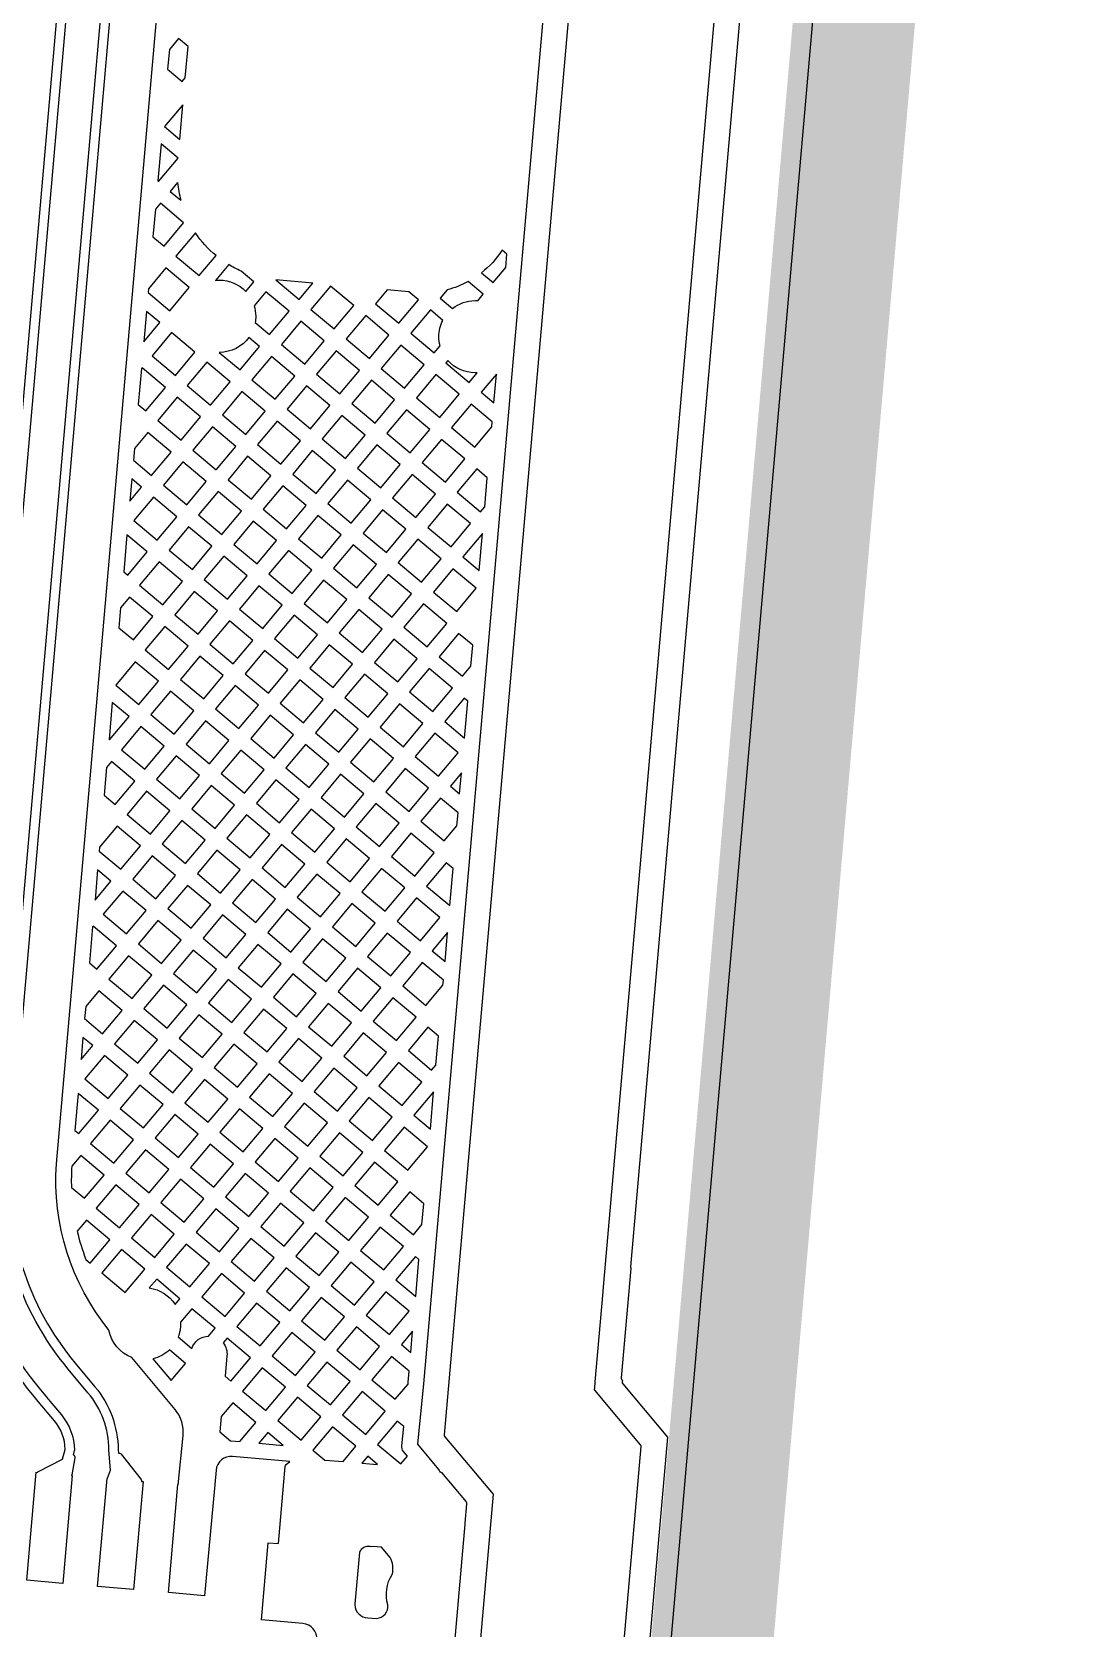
# Model space of a CAD drawing. Extents: x 388 to 686, y 182 to 393.
# Drawn here: x 451 to 456.16, y 201.64 to 209.5 of the extents above; entities that cross this region are included whole.
import ezdxf

# ---------------------------------------------------------------- set-up
doc = ezdxf.new("R2010")
doc.units = 0
for name, color, linetype in [('bak_bak_btr2-bcq3156', 8, 'Continuous'), ('bak_outline', 7, 'Continuous'), ('quyukuang', 5, 'Continuous')]:
    doc.layers.add(name, color=color, linetype=linetype)

msp = doc.modelspace()

# ---------------------------------------------------------------- linework, layer by layer
at = {"layer": 'bak_bak_btr2-bcq3156'}
for p, q in [((451.7485, 209.1378), (451.6582, 209.0302)), ((451.7335, 208.967), (451.7485, 209.1378)), ((451.6582, 209.0302), (451.7335, 208.967)), ((451.6408, 208.9454), (451.6249, 208.763)), ((451.7223, 208.7548), (451.6861, 208.7116)), ((451.6861, 208.7116), (451.7374, 208.6686)), ((451.5687, 208.1205), (451.5557, 207.9715)), ((453.2918, 207.8121), (453.2167, 207.7225)), ((453.2794, 207.6699), (453.2918, 207.8121)), ((453.2167, 207.7225), (453.2794, 207.6699)), ((451.4966, 207.2957), (451.487, 207.1864)), ((451.4725, 207.0207), (451.4566, 206.8386)), ((453.2231, 207.0267), (453.1271, 206.9123)), ((453.2072, 206.8451), (453.2231, 207.0267)), ((453.1271, 206.9123), (453.2072, 206.8451)), ((451.4004, 206.1959), (451.3845, 206.0138)), ((453.0375, 206.1022), (453.1351, 206.0204)), ((453.1201, 205.8488), (453.0654, 205.7836)), ((453.111, 205.7454), (453.1201, 205.8488)), ((453.0654, 205.7836), (453.111, 205.7454)), ((451.3283, 205.3713), (451.3154, 205.2232)), ((453.0514, 205.0636), (452.9758, 204.9735)), ((453.0389, 204.9206), (453.0514, 205.0636)), ((452.9758, 204.9735), (453.0389, 204.9206)), ((451.2562, 204.5465), (451.2468, 204.4384)), ((451.2322, 204.2715), (451.2162, 204.0892)), ((452.8861, 204.1634), (452.9667, 204.0958)), ((452.7967, 203.3532), (452.8945, 203.2711)), ((452.8796, 203.1006), (452.8244, 203.0348)), ((452.8244, 203.0348), (452.8705, 202.9961)), ((452.8705, 202.9961), (452.8796, 203.1006)), ((452.1218, 202.549), (452.2425, 202.5385)), ((452.6294, 202.4506), (452.707, 202.4439))]:
    msp.add_line(p, q, dxfattribs=at)
for points in [[(453.6283, 248.1974, 0.152895), (451.4743, 238.3892), (451.9537, 232.91, 0.013584), (452.0579, 232.0033, -0.058289), (452.0591, 231.9975), (452.0597, 231.991, 0.087693), (453.8846, 226.434, -0.143964), (455.6053, 218.2082, -0.034875), (455.6032, 218.1835), (455.2086, 213.6655, -0.189033), (455.2045, 213.6572, -0.029547), (455.1983, 213.6372, -0.113191), (455.2033, 213.6036), (454.0128, 200.0006, -0.406602)], [(448.0834, 240.1531), (448.0438, 238.92), (448.7432, 230.9259, 0.097517), (449.8553, 227.0824, -0.021634), (449.9684, 226.8446, -0.010888), (450.0227, 226.7081, -0.02159), (450.0234, 226.7065), (450.8563, 224.6302, -0.076555), (451.93, 220.0187, -0.035538), (451.93, 220.0156), (451.9306, 220.0083, -0.039385), (451.914, 218.0586), (450.6831, 203.9781, 0.203715), (451.0728, 202.7811, -0.034942), (451.0746, 202.7786, -0.003859), (451.0926, 202.7566), (451.1499, 202.6884, -0.173688), (451.2137, 202.5154, -0.103263), (451.2119, 202.5064), (451.2082, 202.492, -0.367818), (451.2163, 202.4777), (451.2006, 202.3934, -0.05347), (451.1998, 202.3909)], [(451.1998, 202.3909), (451.2031, 202.3906), (451.1566, 201.8592), (450.9795, 201.8747), (451.026, 202.4061), (451.0314, 202.4056, -0.147166), (451.0367, 202.4106), (451.1561, 202.4704), (451.1686, 202.5187, 0.169435), (451.1154, 202.6595), (451.0362, 202.7547, -0.203066), (450.6383, 203.982), (451.8692, 218.0625, 0.039383), (451.8858, 220.0051), (451.8851, 220.0157, 0.076549), (450.8145, 224.6134), (449.9268, 226.8273, 0.021654), (449.8153, 227.0617, -0.03334), (449.8141, 227.0644, -0.097444), (448.6984, 230.9219), (447.9988, 238.9203)], [(455.1469, 218.6463), (455.01, 216.93, -0.075618), (455.0091, 216.9262), (455.0072, 216.9214), (453.8158, 203.2997), (453.8161, 203.2941), (453.777, 202.8508), (453.7772, 202.8476), (453.7754, 202.8229), (453.773, 202.8124), (453.7747, 202.8099), (454.0002, 202.5419, -0.20169), (454.0031, 202.5325), (453.793, 200.136, -0.362749)], [(453.9206, 200.1309), (454.1353, 202.5795), (453.9157, 202.8408, -0.240147), (453.9131, 202.8521), (453.9144, 202.8575, -0.314574), (453.9076, 202.8708), (453.9548, 203.4099), (453.9542, 203.4142, -0.058001), (453.9541, 203.4171), (455.1244, 216.798, -0.088176), (455.1255, 216.8023), (455.128, 216.8078), (455.2659, 218.5332, -0.077517)], [(452.2754, 202.4591), (451.9922, 202.4837, 0.409029), (451.9112, 202.4169), (451.854, 201.7983), (451.6768, 201.8138), (451.7233, 202.3452), (451.7256, 202.345), (451.7489, 202.5875, 0.197772), (451.7103, 202.715), (451.4971, 202.9708, -0.264943), (451.3843, 203.106, -0.190315), (451.1254, 203.9248), (452.3796, 218.273, 0.034548)], [(452.1288, 218.04), (450.8979, 203.9596, 0.198813), (451.2182, 202.943), (451.3153, 202.8268, -0.173914), (451.4293, 202.5169), (451.4307, 202.5004, -0.311215), (451.4444, 202.496), (451.5423, 202.3698, -0.192622), (451.545, 202.3607), (451.5518, 202.3601), (451.5053, 201.8287), (451.3282, 201.8442), (451.3747, 202.3756), (451.376, 202.3755, -0.026432), (451.3764, 202.3767), (451.3922, 202.4166), (451.3843, 202.5158, 0.174349), (451.2808, 202.7979), (451.1837, 202.9141, -0.198814), (450.8531, 203.9635), (452.084, 218.0439, 0.039386)], [(454.265, 218.0969), (454.1644, 216.9485, -0.104536), (454.1663, 216.9329), (452.9335, 202.8418), (452.9033, 202.5449), (453.0061, 202.4204, -0.087395), (453.0126, 202.409, -0.195332), (453.0211, 202.4045), (453.1424, 202.2601, -0.200018), (453.1453, 202.2508), (453.1371, 202.1556), (453.1362, 202.1509), (452.9716, 200.2712, -0.203965)], [(453.0935, 200.2026), (453.2773, 202.2976), (453.0391, 202.5813, -0.204468), (453.0362, 202.5909), (454.3103, 217.1161), (454.3085, 217.1226, -0.095083), (454.3081, 217.1273), (454.3913, 218.0768)], [(453.1979, 207.8187, -0.016012), (453.1867, 207.8184, -0.216293), (453.0529, 207.8791), (453.0434, 207.8679)], [(452.4076, 201.581, 0.41083), (452.3394, 201.6613), (452.1348, 201.6793), (452.1681, 202.0593), (452.2193, 202.0548), (452.2526, 202.435, -0.20003), (452.2571, 202.4437), (452.2754, 202.4591)]]:
    msp.add_lwpolyline(points, format="xyb", dxfattribs=at)
for points in [[(451.6729, 209.3128), (451.7451, 209.2523), (451.76, 209.2701), (451.7735, 209.4242), (451.7266, 209.4635), (451.6814, 209.4096)], [(451.6008, 208.4882), (451.6556, 208.4423), (451.7518, 208.557), (451.6371, 208.6533), (451.6127, 208.6242)], [(451.5768, 208.2132), (451.6834, 208.1237), (451.7798, 208.2386), (451.6649, 208.335), (451.5784, 208.2318)], [(452.3787, 208.1305), (452.4935, 208.0342), (452.5898, 208.149), (452.4751, 208.2453)], [(452.6972, 208.1584), (452.812, 208.0621), (452.9083, 208.1769), (452.8601, 208.2174), (452.7546, 208.2269)], [(452.2335, 207.9574), (452.3482, 207.8611), (452.4445, 207.9758), (452.3297, 208.0721)], [(452.5518, 207.9852), (452.6667, 207.8888), (452.763, 208.0037), (452.6482, 208.1)], [(451.5965, 207.9015), (451.7113, 207.8052), (451.8076, 207.92), (451.6928, 208.0164)], [(452.4066, 207.8121), (452.5214, 207.7157), (452.6177, 207.8305), (452.5029, 207.9268)], [(452.725, 207.8399), (452.8397, 207.7436), (452.9361, 207.8585), (452.8214, 207.9547)], [(451.5287, 207.6632), (451.5659, 207.632), (451.6623, 207.7468), (451.5475, 207.8432), (451.5441, 207.8391)], [(451.7697, 207.7562), (451.8844, 207.6599), (451.9808, 207.7748), (451.866, 207.8711)], [(452.0881, 207.7842), (452.2029, 207.6879), (452.2993, 207.8027), (452.1845, 207.899)], [(452.2613, 207.6389), (452.3761, 207.5425), (452.4725, 207.6574), (452.3576, 207.7537)], [(452.5798, 207.6668), (452.6945, 207.5705), (452.7908, 207.6852), (452.6761, 207.7815)], [(452.8981, 207.6946), (453.0129, 207.5983), (453.1093, 207.7131), (452.9945, 207.8095)], [(451.6243, 207.583), (451.739, 207.4867), (451.8354, 207.6016), (451.7207, 207.6978)], [(451.9428, 207.611), (452.0576, 207.5146), (452.1539, 207.6295), (452.0391, 207.7258)], [(452.4345, 207.4935), (452.5492, 207.3973), (452.6455, 207.5121), (452.5308, 207.6084)], [(452.7529, 207.5215), (452.8677, 207.4252), (452.964, 207.5399), (452.8491, 207.6363)], [(453.0713, 207.5493), (453.1861, 207.4529), (453.2691, 207.5518), (453.2713, 207.5772), (453.1677, 207.6642)], [(451.5047, 207.3884), (451.5938, 207.3136), (451.6901, 207.4283), (451.5753, 207.5246), (451.5097, 207.4464)], [(451.7974, 207.4377), (451.9122, 207.3414), (452.0086, 207.4562), (451.8938, 207.5526)], [(452.1159, 207.4656), (452.2308, 207.3693), (452.3271, 207.4841), (452.2123, 207.5805)], [(452.2891, 207.3203), (452.4038, 207.2241), (452.5002, 207.3389), (452.3855, 207.4352)], [(452.6075, 207.3483), (452.7224, 207.252), (452.8187, 207.3668), (452.7039, 207.4632)], [(452.9261, 207.3762), (453.0409, 207.2799), (453.1372, 207.3946), (453.0223, 207.4909)], [(451.6522, 207.2647), (451.767, 207.1683), (451.8632, 207.283), (451.7484, 207.3794)], [(451.9706, 207.2924), (452.0854, 207.1961), (452.1818, 207.3109), (452.0669, 207.4073)], [(452.4622, 207.1751), (452.577, 207.0787), (452.6734, 207.1936), (452.5586, 207.2899)], [(452.7807, 207.203), (452.8956, 207.1066), (452.9919, 207.2215), (452.8771, 207.3178)], [(453.0993, 207.2309), (453.2141, 207.1345), (453.2347, 207.159), (453.2472, 207.3022), (453.1955, 207.3456)], [(451.5068, 207.0914), (451.6217, 206.9951), (451.718, 207.1099), (451.6032, 207.2063)], [(451.8254, 207.1193), (451.9402, 207.023), (452.0364, 207.1377), (451.9216, 207.234)], [(452.1438, 207.1471), (452.2585, 207.0508), (452.3549, 207.1657), (452.2402, 207.2619)], [(452.6354, 207.0298), (452.7502, 206.9334), (452.8466, 207.0482), (452.7318, 207.1446)], [(452.954, 207.0576), (453.0688, 206.9613), (453.1651, 207.0761), (453.0503, 207.1725)], [(451.68, 206.9461), (451.7949, 206.8497), (451.8912, 206.9646), (451.7764, 207.061)], [(451.9986, 206.974), (452.1133, 206.8778), (452.2095, 206.9925), (452.0948, 207.0887)], [(452.3169, 207.0019), (452.4317, 206.9055), (452.5281, 207.0204), (452.4132, 207.1167)], [(452.4901, 206.8565), (452.6049, 206.7602), (452.7013, 206.875), (452.5864, 206.9714)], [(452.8086, 206.8844), (452.9234, 206.7881), (453.0198, 206.9029), (452.905, 206.9993)], [(451.5348, 206.773), (451.6496, 206.6767), (451.7459, 206.7914), (451.631, 206.8877)], [(451.8532, 206.8008), (451.9679, 206.7045), (452.0643, 206.8194), (451.9496, 206.9156)], [(452.1716, 206.8288), (452.2865, 206.7324), (452.3827, 206.8471), (452.2679, 206.9435)], [(452.6633, 206.7112), (452.7781, 206.6149), (452.8744, 206.7297), (452.7596, 206.826)], [(452.9818, 206.7391), (453.0965, 206.6428), (453.1929, 206.7577), (453.0782, 206.8539)], [(451.708, 206.6277), (451.8227, 206.5314), (451.9189, 206.6461), (451.8043, 206.7424)], [(452.0263, 206.6555), (452.1411, 206.5592), (452.2375, 206.674), (452.1227, 206.7704)], [(452.3448, 206.6834), (452.4597, 206.5871), (452.5559, 206.7018), (452.4411, 206.7981)], [(451.4326, 206.5636), (451.5043, 206.5034), (451.6007, 206.6183), (451.4858, 206.7146), (451.4411, 206.6613)], [(452.5181, 206.5381), (452.6328, 206.4418), (452.7291, 206.5565), (452.6143, 206.6528)], [(452.8365, 206.5659), (452.9512, 206.4696), (453.0475, 206.5845), (452.9328, 206.6807)], [(451.8811, 206.4825), (451.9959, 206.3861), (452.0922, 206.5008), (451.9773, 206.5972)], [(452.1995, 206.5102), (452.3143, 206.4138), (452.4107, 206.5287), (452.2959, 206.6251)], [(451.5627, 206.4544), (451.6774, 206.3582), (451.7737, 206.4731), (451.659, 206.5693)], [(452.6912, 206.3928), (452.8059, 206.2965), (452.9022, 206.4112), (452.7875, 206.5075)], [(453.0095, 206.4206), (453.1244, 206.3243), (453.166, 206.3739), (453.1751, 206.4775), (453.1059, 206.5355)], [(451.7357, 206.3092), (451.8506, 206.2129), (451.9469, 206.3277), (451.8321, 206.4241)], [(452.0543, 206.3371), (452.1691, 206.2408), (452.2654, 206.3555), (452.1505, 206.4518)], [(452.3727, 206.3649), (452.4875, 206.2686), (452.5839, 206.3834), (452.4691, 206.4797)], [(451.4173, 206.2812), (451.532, 206.185), (451.6284, 206.2998), (451.5137, 206.3961)], [(452.5459, 206.2196), (452.6606, 206.1233), (452.7569, 206.2382), (452.6422, 206.3344)], [(452.8643, 206.2476), (452.9791, 206.1512), (453.0754, 206.2659), (452.9606, 206.3623)], [(451.9089, 206.1639), (452.0238, 206.0675), (452.1201, 206.1824), (452.0053, 206.2787)], [(452.2275, 206.1918), (452.3423, 206.0955), (452.4385, 206.2102), (452.3237, 206.3065)], [(451.5904, 206.136), (451.7052, 206.0396), (451.8016, 206.1545), (451.6868, 206.2508)], [(452.719, 206.0743), (452.8338, 205.978), (452.9302, 206.0928), (452.8153, 206.1892)], [(451.7636, 205.9907), (451.8784, 205.8943), (451.9748, 206.0091), (451.86, 206.1055)], [(452.0822, 206.0185), (452.1969, 205.9222), (452.2933, 206.0371), (452.1785, 206.1334)], [(452.4006, 206.0465), (452.5153, 205.9502), (452.6116, 206.0649), (452.4969, 206.1612)], [(451.4452, 205.9629), (451.56, 205.8665), (451.6563, 205.9813), (451.5414, 206.0776)], [(452.8922, 205.929), (453.007, 205.8326), (453.1034, 205.9475), (452.9885, 206.0438)], [(451.9368, 205.8453), (452.0516, 205.749), (452.1479, 205.8639), (452.0332, 205.9602)], [(452.2553, 205.8733), (452.37, 205.777), (452.4664, 205.8919), (452.3517, 205.9881)], [(452.5737, 205.9013), (452.6886, 205.8049), (452.7848, 205.9196), (452.67, 206.016)], [(451.3605, 205.7388), (451.4147, 205.6933), (451.511, 205.8082), (451.3962, 205.9045), (451.3725, 205.8763)], [(451.6184, 205.8176), (451.7332, 205.7212), (451.8295, 205.8359), (451.7146, 205.9323)], [(452.7469, 205.7559), (452.8618, 205.6595), (452.958, 205.7742), (452.8432, 205.8706)], [(451.7916, 205.6722), (451.9063, 205.5759), (452.0026, 205.6907), (451.8878, 205.7869)], [(452.1099, 205.7), (452.2246, 205.6038), (452.321, 205.7186), (452.2063, 205.8149)], [(452.4284, 205.728), (452.5432, 205.6317), (452.6396, 205.7465), (452.5247, 205.8429)], [(451.473, 205.6443), (451.5879, 205.548), (451.6842, 205.6628), (451.5694, 205.7592)], [(452.9202, 205.6106), (453.0349, 205.5143), (453.0973, 205.5887), (453.1029, 205.6527), (453.0164, 205.7253)], [(451.9647, 205.527), (452.0794, 205.4307), (452.1757, 205.5454), (452.061, 205.6417)], [(452.283, 205.5548), (452.3979, 205.4584), (452.4942, 205.5733), (452.3794, 205.6697)], [(452.6016, 205.5827), (452.7164, 205.4863), (452.8128, 205.6012), (452.698, 205.6975)], [(451.3364, 205.464), (451.4426, 205.3749), (451.5389, 205.4896), (451.4241, 205.586), (451.3381, 205.4835)], [(451.6463, 205.499), (451.761, 205.4027), (451.8573, 205.5176), (451.7426, 205.6139)], [(452.7748, 205.4373), (452.8895, 205.3411), (452.9859, 205.4559), (452.8712, 205.5522)], [(452.1378, 205.3817), (452.2526, 205.2854), (452.3489, 205.4001), (452.234, 205.4964)], [(452.4562, 205.4095), (452.5711, 205.3131), (452.6675, 205.4279), (452.5526, 205.5243)], [(451.501, 205.3259), (451.6157, 205.2296), (451.712, 205.3444), (451.5973, 205.4406)], [(451.8194, 205.3537), (451.9341, 205.2575), (452.0304, 205.3723), (451.9157, 205.4686)], [(452.9479, 205.2921), (453.0627, 205.1957), (453.0629, 205.196), (453.0789, 205.3779), (453.0443, 205.4069)], [(451.9924, 205.2085), (452.1073, 205.1121), (452.2037, 205.227), (452.0888, 205.3234)], [(452.311, 205.2364), (452.4259, 205.14), (452.5221, 205.2547), (452.4073, 205.3511)], [(452.6295, 205.2641), (452.7442, 205.1678), (452.8406, 205.2827), (452.7258, 205.379)], [(451.3557, 205.1527), (451.4704, 205.0564), (451.5667, 205.1712), (451.452, 205.2675)], [(451.6741, 205.1806), (451.7888, 205.0844), (451.8851, 205.1991), (451.7704, 205.2954)], [(452.1657, 205.0632), (452.2805, 204.9668), (452.3769, 205.0816), (452.262, 205.178)], [(452.4842, 205.091), (452.599, 204.9947), (452.6952, 205.1095), (452.5805, 205.2057)], [(452.8026, 205.1189), (452.9174, 205.0225), (453.0138, 205.1374), (452.8989, 205.2337)], [(451.2883, 204.914), (451.3251, 204.8832), (451.4214, 204.998), (451.3067, 205.0943), (451.3038, 205.0908)], [(451.5288, 205.0074), (451.6435, 204.9112), (451.7398, 205.026), (451.6251, 205.1223)], [(451.8472, 205.0354), (451.962, 204.939), (452.0583, 205.0538), (451.9435, 205.1501)], [(452.0204, 204.89), (452.1352, 204.7936), (452.2315, 204.9084), (452.1167, 205.0048)], [(452.3389, 204.9178), (452.4536, 204.8215), (452.55, 204.9364), (452.4352, 205.0327)], [(452.6573, 204.9458), (452.7722, 204.8494), (452.8684, 204.9641), (452.7536, 205.0605)], [(451.3834, 204.8342), (451.4981, 204.738), (451.5945, 204.8528), (451.4798, 204.9491)], [(451.7018, 204.8622), (451.8167, 204.7658), (451.913, 204.8806), (451.7982, 204.977)], [(452.1936, 204.7447), (452.3083, 204.6483), (452.4047, 204.7631), (452.2899, 204.8594)], [(452.512, 204.7725), (452.6268, 204.6762), (452.7232, 204.7911), (452.6084, 204.8874)], [(452.8305, 204.8005), (452.9452, 204.7042), (453.0286, 204.8036), (453.0307, 204.8279), (452.9268, 204.9152)], [(451.2643, 204.6392), (451.3529, 204.5649), (451.4492, 204.6796), (451.3344, 204.7759), (451.2695, 204.6985)], [(451.5565, 204.689), (451.6714, 204.5926), (451.7677, 204.7074), (451.6528, 204.8038)], [(451.875, 204.7168), (451.9899, 204.6204), (452.0862, 204.7353), (451.9714, 204.8317)], [(452.0482, 204.5715), (452.163, 204.4751), (452.2594, 204.59), (452.1446, 204.6863)], [(452.3667, 204.5994), (452.4815, 204.503), (452.5778, 204.6178), (452.463, 204.7142)], [(452.6852, 204.6272), (452.7999, 204.531), (452.8963, 204.6458), (452.7816, 204.7421)], [(451.4113, 204.5159), (451.5261, 204.4195), (451.6224, 204.5343), (451.5075, 204.6306)], [(451.7297, 204.5436), (451.8446, 204.4473), (451.9409, 204.5621), (451.8261, 204.6584)], [(452.2214, 204.4261), (452.3362, 204.3298), (452.4325, 204.4447), (452.3177, 204.541)], [(452.5399, 204.4541), (452.6546, 204.3578), (452.7509, 204.4726), (452.6362, 204.5689)], [(452.8583, 204.482), (452.9731, 204.3856), (452.9943, 204.4108), (453.0067, 204.5532), (452.9546, 204.5968)], [(451.2659, 204.3427), (451.3808, 204.2463), (451.4771, 204.3611), (451.3623, 204.4575)], [(451.5845, 204.3705), (451.6993, 204.2742), (451.7956, 204.3889), (451.6807, 204.4853)], [(451.9029, 204.3983), (452.0177, 204.302), (452.114, 204.4168), (451.9993, 204.5131)], [(452.3945, 204.2808), (452.5093, 204.1845), (452.6056, 204.2994), (452.4909, 204.3957)], [(452.713, 204.3088), (452.8278, 204.2124), (452.9241, 204.3273), (452.8093, 204.4236)], [(451.4391, 204.1973), (451.554, 204.1009), (451.6503, 204.2158), (451.5355, 204.3122)], [(451.7577, 204.2252), (451.8725, 204.1288), (451.9688, 204.2436), (451.854, 204.3399)], [(452.0761, 204.253), (452.1909, 204.1567), (452.2872, 204.2715), (452.1724, 204.3678)], [(452.2493, 204.1077), (452.364, 204.0114), (452.4603, 204.1262), (452.3455, 204.2225)], [(452.5676, 204.1356), (452.6824, 204.0392), (452.7788, 204.1541), (452.664, 204.2504)], [(451.2938, 204.0241), (451.4086, 203.9278), (451.505, 204.0426), (451.3902, 204.1389)], [(451.6123, 204.052), (451.7271, 203.9556), (451.8235, 204.0705), (451.7087, 204.1668)], [(451.9308, 204.0798), (452.0456, 203.9835), (452.1419, 204.0983), (452.0271, 204.1946)], [(452.4224, 203.9624), (452.5372, 203.8661), (452.6335, 203.9808), (452.5187, 204.0772)], [(452.7408, 203.9902), (452.8556, 203.8939), (452.952, 204.0087), (452.8372, 204.1051)], [(451.467, 203.8788), (451.5818, 203.7824), (451.6782, 203.8972), (451.5634, 203.9936)], [(451.7855, 203.9066), (451.9003, 203.8103), (451.9966, 203.9252), (451.8819, 204.0215)], [(452.104, 203.9346), (452.2187, 203.8382), (452.315, 203.953), (452.2003, 204.0493)], [(452.2771, 203.7893), (452.3919, 203.6929), (452.4882, 203.8077), (452.3734, 203.904)], [(452.5956, 203.8171), (452.7104, 203.7208), (452.8067, 203.8355), (452.6918, 203.9319)], [(451.3218, 203.7057), (451.4366, 203.6093), (451.5329, 203.724), (451.418, 203.8204)], [(451.6402, 203.7334), (451.7549, 203.6372), (451.8513, 203.752), (451.7365, 203.8483)], [(451.9586, 203.7613), (452.0734, 203.665), (452.1698, 203.7799), (452.055, 203.8762)], [(452.4502, 203.6439), (452.5651, 203.5476), (452.6614, 203.6624), (452.5466, 203.7588)], [(452.7688, 203.6718), (452.8836, 203.5754), (452.9255, 203.6254), (452.9345, 203.7282), (452.865, 203.7865)], [(451.495, 203.5604), (451.6097, 203.4641), (451.706, 203.5788), (451.5912, 203.6751)], [(451.8133, 203.5882), (451.9281, 203.4918), (452.0244, 203.6066), (451.9096, 203.703)], [(452.1318, 203.616), (452.2465, 203.5197), (452.3429, 203.6346), (452.2281, 203.7309)], [(452.3049, 203.4707), (452.4197, 203.3744), (452.5161, 203.4892), (452.4013, 203.5856)], [(452.6234, 203.4986), (452.7383, 203.4022), (452.8346, 203.517), (452.7198, 203.6134)], [(451.6681, 203.4151), (451.7829, 203.3188), (451.8792, 203.4335), (451.7643, 203.5298)], [(451.9865, 203.4429), (452.1012, 203.3466), (452.1975, 203.4613), (452.0828, 203.5576)], [(451.3496, 203.3871), (451.4644, 203.2909), (451.5607, 203.4057), (451.446, 203.502)], [(452.4781, 203.3254), (452.5929, 203.229), (452.6893, 203.3438), (452.5745, 203.4402)], [(451.8413, 203.2698), (451.956, 203.1735), (452.0523, 203.2882), (451.9375, 203.3845)], [(452.1596, 203.2976), (452.2745, 203.2012), (452.3708, 203.316), (452.2559, 203.4124)], [(452.6513, 203.18), (452.766, 203.0837), (452.8624, 203.1986), (452.7477, 203.2948)], [(452.0144, 203.1245), (452.1292, 203.0282), (452.2255, 203.1429), (452.1106, 203.2392)], [(452.3328, 203.1523), (452.4477, 203.0559), (452.544, 203.1706), (452.4291, 203.267)], [(452.5061, 203.0069), (452.6208, 202.9107), (452.717, 203.0254), (452.6023, 203.1216)], [(452.1876, 202.9792), (452.3025, 202.8828), (452.3987, 202.9975), (452.2839, 203.0939)], [(452.6791, 202.8617), (452.794, 202.7653), (452.8567, 202.84), (452.8576, 202.8494), (452.8624, 202.9034), (452.7754, 202.9764)], [(452.0423, 202.806), (452.1571, 202.7096), (452.2535, 202.8244), (452.1386, 202.9208)], [(452.3608, 202.8338), (452.4755, 202.7376), (452.5718, 202.8523), (452.4571, 202.9485)], [(452.5339, 202.6886), (452.6488, 202.5922), (452.745, 202.7069), (452.6302, 202.8033)], [(451.9293, 202.6055), (451.9823, 202.5611), (452.0291, 202.557), (452.1081, 202.6512), (451.9933, 202.7476), (451.9365, 202.6799)], [(452.2155, 202.6606), (452.3302, 202.5644), (452.4266, 202.6792), (452.3118, 202.7754)], [(452.3886, 202.5154), (452.4468, 202.4665), (452.5367, 202.4587), (452.5998, 202.5339), (452.4849, 202.6302)]]:
    msp.add_lwpolyline(points, close=True, dxfattribs=at)
for points in [[(451.6249, 208.763), (451.6277, 208.7606), (451.7241, 208.8755), (451.6408, 208.9454)], [(452.3877, 208.2598), (452.2059, 208.2761), (452.2056, 208.2758)], [(452.2056, 208.2758), (452.3203, 208.1795), (452.3877, 208.2598)], [(451.5557, 207.9715), (451.6344, 208.0654), (451.5687, 208.1205)], [(453.0434, 207.8679), (453.1583, 207.7715), (453.1979, 207.8187)], [(451.487, 207.1864), (451.5448, 207.2553), (451.4966, 207.2957)], [(451.4566, 206.8386), (451.4764, 206.822), (451.5727, 206.9367), (451.4725, 207.0207)], [(451.3845, 206.0138), (451.3868, 206.0119), (451.483, 206.1266), (451.4004, 206.1959)], [(453.1351, 206.0204), (453.151, 206.2025), (453.1338, 206.2169), (453.0375, 206.1022)], [(451.3154, 205.2232), (451.3937, 205.3165), (451.3283, 205.3713)], [(451.2468, 204.4384), (451.3039, 204.5065), (451.2562, 204.5465)], [(451.2162, 204.0892), (451.2354, 204.0731), (451.3318, 204.1879), (451.2322, 204.2715)], [(452.9667, 204.0958), (452.9826, 204.2782), (452.9825, 204.2783), (452.8861, 204.1634)], [(452.8945, 203.2711), (452.9105, 203.4534), (452.893, 203.4681), (452.7967, 203.3532)], [(452.2425, 202.5385), (452.1665, 202.6022), (452.1218, 202.549)], [(452.707, 202.4439), (452.6582, 202.4849), (452.6294, 202.4506)]]:
    msp.add_lwpolyline(points, dxfattribs=at)
for points in [[(451.7139, 208.3933), (451.8288, 208.297), (451.9115, 208.3956, -0.072087), (451.81, 208.5078)], [(453.2186, 208.311), (453.2756, 208.2632), (453.3378, 208.3372), (453.3434, 208.402), (453.32, 208.4216, -0.08097)], [(451.9087, 208.2736, -0.028778), (451.929, 208.2748, -0.206677), (452.0584, 208.2189), (452.0982, 208.2664), (452.0351, 208.3193, -0.032822), (451.9738, 208.3513)], [(453.0157, 208.1863), (453.0762, 208.1355, -0.16918), (453.1867, 208.174, -0.019454), (453.2004, 208.1734), (453.2267, 208.2048), (453.1521, 208.2674, -0.059314), (453.0496, 208.2267)], [(452.0991, 208.1488, -0.074155), (452.1068, 208.097, -0.043981), (452.1041, 208.066), (452.1751, 208.0064), (452.2713, 208.1211), (452.1566, 208.2174)], [(452.8704, 208.0131), (452.9851, 207.9168), (453.0145, 207.9519, -0.063072), (453.0089, 207.9962, -0.117705), (453.028, 208.0765), (452.9667, 208.1279)], [(451.9272, 207.9192), (452.0297, 207.8332), (452.1261, 207.948), (452.0729, 207.9926, -0.240303), (451.929, 207.9192)], [(451.1993, 203.8085), (451.2634, 203.7547), (451.3597, 203.8694), (451.2448, 203.9657), (451.201, 203.9135, 0.02406)], [(451.2276, 203.5935, 0.03354), (451.2705, 203.4535), (451.2913, 203.4361), (451.3876, 203.551), (451.2728, 203.6473)], [(451.5829, 203.3136, -0.223042), (451.7099, 203.2318), (451.7339, 203.2604), (451.6191, 203.3567)], [(451.7248, 203.0724), (451.7924, 203.0156, -0.316823), (451.8747, 203.0765), (451.907, 203.1151), (451.7923, 203.2114), (451.7369, 203.1453, -0.011528), (451.7371, 203.1374, -0.093845)], [(451.9462, 203.0432, -0.19522), (451.9653, 202.9792), (451.9556, 202.8787), (451.9839, 202.8549), (452.0803, 202.9698), (451.9654, 203.0661)], [(451.6005, 202.9644), (451.6906, 202.8571), (451.7617, 202.9419), (451.682, 203.0087, -0.132752)], [(452.7071, 202.5432), (452.8219, 202.447), (452.854, 202.4851), (452.8346, 202.5082, -0.20436), (452.8259, 202.5368), (452.8355, 202.631), (452.8034, 202.6579)], [(452.595, 201.7582, -0.047533), (452.5955, 201.7535, 0.419023), (452.659, 201.6902), (452.7013, 201.6865, -0.011635), (452.7021, 201.6866, 0.41578), (452.7577, 201.7532, -0.222935), (452.779, 201.9027, 0.192092), (452.7684, 201.9871), (452.7264, 202.0373), (452.6827, 202.0411, -0.129813), (452.67, 202.0402, 0.356371), (452.6173, 202.012)]]:
    msp.add_lwpolyline(points, format="xyb", close=True, dxfattribs=at)
msp.add_arc((452.2479, 208.8022), 0.5277, 185.1495, 194.66649, dxfattribs=at)
at = {"layer": 'bak_outline', "const_width": 0.6}
msp.add_lwpolyline([(453.7852, 248.0615, 0.152268), (451.6772, 238.4073), (452.1566, 232.9283, 0.101585), (454.0641, 226.5302, -0.145893), (455.7992, 218.0783), (454.7822, 206.455), (454.7081, 205.6087), (454.6326, 204.7441), (454.5585, 203.8977), (454.2177, 200.0025, -0.414287), (453.1344, 199.0934), (441.5786, 200.1046, -0.414204), (440.6695, 201.1879), (441.0102, 205.0828), (441.0843, 205.9295), (441.1601, 206.7941), (441.2339, 207.6404), (442.2381, 219.1157, 0.144705), (442.0127, 220.2271, -0.100411), (438.6084, 231.743), (438.1291, 237.2219, -0.151026), (441.8915, 254.6578, 0.151039)], format="xyb", dxfattribs=at)
at = {"layer": 'quyukuang', "const_width": 0.001}
msp.add_lwpolyline([(440.7219, 198.4589), (440.7219, 217.3637), (455.3436, 217.3637), (455.3436, 198.4589)], close=True, dxfattribs=at)

doc.saveas('drawing.dxf')
